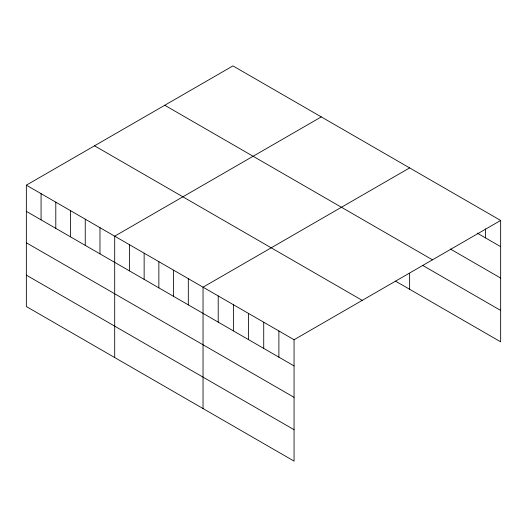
<?xml version="1.0" encoding="UTF-8"?>
<svg xmlns="http://www.w3.org/2000/svg" width="527" height="527" viewBox="0 0 527 527"><rect width="100%" height="100%" fill="white"/><g stroke="black" fill="none" stroke-linecap="round" stroke-linejoin="round"><path stroke-width="0.79" d="M26.35 185.168L294.059 339.731L294.059 461.105L26.35 306.543L26.35 185.168L232.941 65.895L500.65 220.457L500.65 341.832L395.606 281.187M321.286 116.902L114.695 236.175L114.695 357.55M409.631 167.902L203.04 287.175L203.04 408.557M294.059 339.731L500.65 220.457M477.205 233.112L500.65 246.649M450.315 248.994L500.65 278.058M164.767 105.255L432.476 259.818M422.726 265.437L500.65 310.423M94.524 145.808L362.233 300.37M26.35 211.36L294.059 365.922M26.35 242.769L294.059 397.332M26.35 275.134L294.059 429.696M485.479 228.883L485.479 237.888M409.631 273.579L409.631 289.283M278.888 330.969L278.888 357.161M263.724 322.214L263.724 348.406M248.553 313.453L248.553 339.645M233.382 304.692L233.382 330.884M218.211 295.937L218.211 322.129M188.317 278.678L188.317 304.869M173.594 270.173L173.594 296.365M158.864 261.675L158.864 287.867M144.141 253.171L144.141 279.363M129.418 244.673L129.418 270.865M99.972 227.671L99.972 253.862M85.249 219.173L85.249 245.365M70.519 210.668L70.519 236.86M55.796 202.17L55.796 228.362M41.073 193.666L41.073 219.858"/></g></svg>
